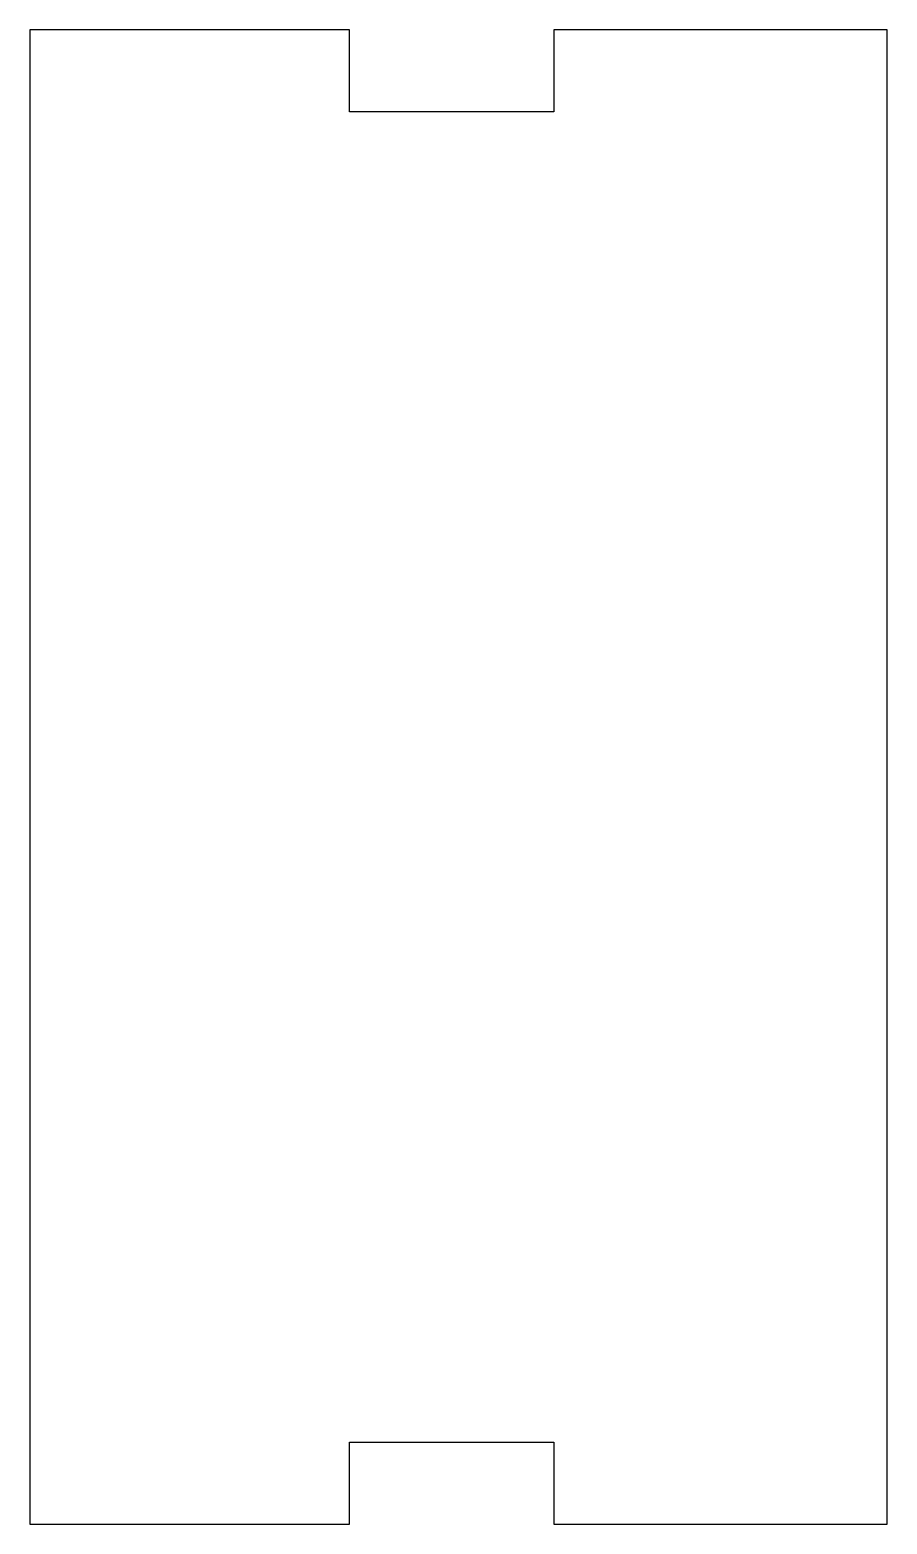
# Model space of a CAD drawing. Header units: millimetres. Extents: x -5.2 to 5.2, y -9.1 to 9.1.
import ezdxf

# ---------------------------------------------------------------- set-up
doc = ezdxf.new("R2010")
doc.units = ezdxf.units.MM
doc.layers.add('PERIMETER', color=5, linetype='CONTINUOUS')

msp = doc.modelspace()

# ---------------------------------------------------------------- linework, layer by layer
at = {"layer": 'PERIMETER'}
for p, q in [((-1.331, 9.128), (-5.238, 9.128)), ((-5.238, 9.128), (-5.238, -9.128)), ((-1.331, 8.128), (-1.331, 9.128)), ((5.238, 9.128), (1.163, 9.128)), ((1.163, 9.128), (1.163, 8.128)), ((5.238, -9.128), (5.238, 9.128)), ((1.163, 8.128), (-1.331, 8.128)), ((-1.331, -9.128), (-1.331, -8.128)), ((-1.331, -8.128), (1.163, -8.128)), ((1.163, -8.128), (1.163, -9.128)), ((-5.238, -9.128), (-1.331, -9.128)), ((1.163, -9.128), (5.238, -9.128))]:
    msp.add_line(p, q, dxfattribs=at)

doc.saveas('drawing.dxf')
